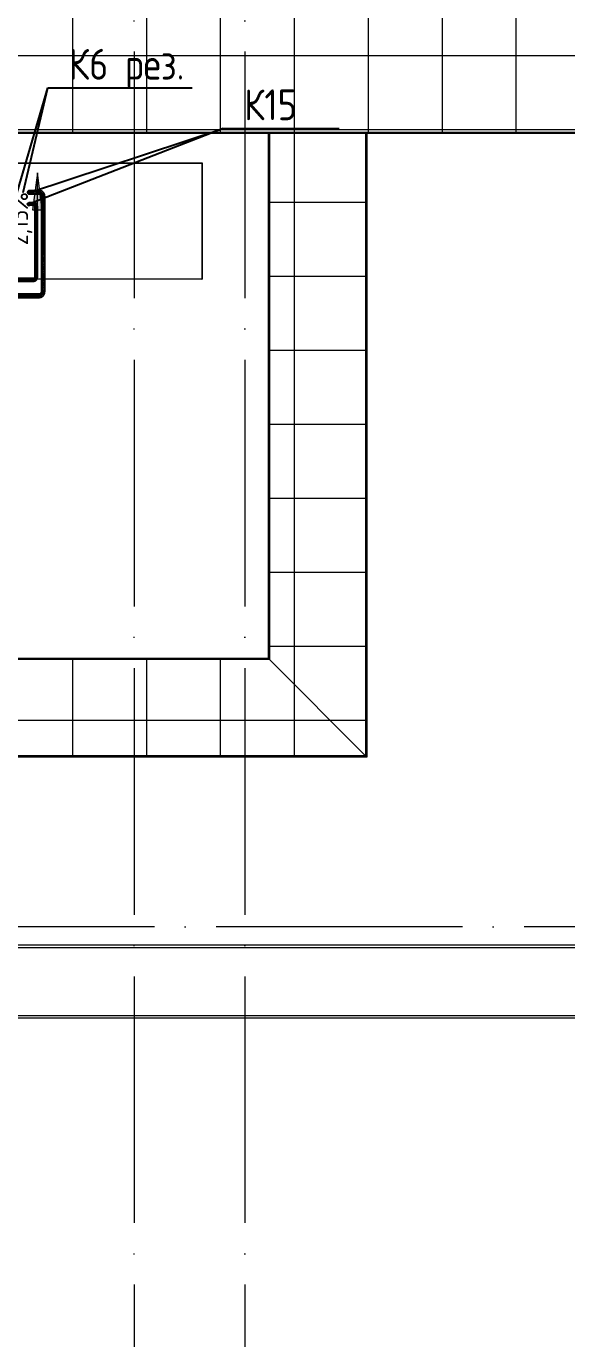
# Model space of a CAD drawing. Header units: millimetres. Extents: x -88595 to 880822, y -1054509 to -148035.
# Drawn here: x 551989 to 556376, y -286192 to -275547 of the extents above; entities that cross this region are included whole.
import ezdxf

# ---------------------------------------------------------------- set-up
doc = ezdxf.new("R2010")
doc.units = ezdxf.units.MM
for name, pattern in [('$0$ADSK_Осевая', [14, 10, -2, 0, -2]), ('$0$ADSK_Скрыто', [6, 3, -3]), ('$1$ADSK_Скрыто', [6, 3, -3]), ('$10$ADSK_Осевая', [14, 10, -2, 0, -2]), ('$11$ADSK_Осевая', [14, 10, -2, 0, -2]), ('$4$ADSK_Скрыто', [6, 3, -3]), ('ADSK_Линия сетки', [25, 20, -2.5, 0, -2.5])]:
    doc.linetypes.add(name, pattern=pattern)
for name, color, linetype, lineweight in [('Изоляция', 7, 'Continuous', 18), ('Крыша', 7, 'Continuous', 9), ('Линии', 7, 'Continuous', 9), ('Марки', 7, 'Continuous', 20), ('Оборудование', 7, 'Continuous', 18), ('Ограждение', 7, 'Continuous', 9), ('Оси', 7, 'Continuous', 9), ('Размеры', 7, 'Continuous', 9), ('Стены внутренние', 7, 'Continuous', 18), ('Трубопровод', 7, 'Continuous', 18), ('Трубопроводы', 7, 'Continuous', 18)]:
    doc.layers.add(name, color=color, linetype=linetype, lineweight=lineweight)
doc.layers.add('П4', color=1, linetype='Continuous')
doc.styles.add('$5$GOST Common', font='GOST_Common.ttf', dxfattribs={"width": 0.9, "height": 250})
doc.styles.add('GOST Common_5', font='GOST_Common.ttf', dxfattribs={"width": 0.9, "height": 5})
pattern_1 = [(0, (548766.5, 663825.2), (0, 600), []), (90, (548766.5, 663825.2), (-600, 4e-14), [])]

# ---------------------------------------------------------------- blocks, each defined once
blk = doc.blocks.new('$0$ADSK_МедьПайка_Отвод-гнутая труба - Отвод _гнутая труба_-V77-В_Координация_кровля ОВ3')
at = {"layer": 'Линии', "color": 190, "linetype": '$0$ADSK_Скрыто', "true_color": 0x8000ff}
for p, q in [((-3, 16), (-3, 16)), ((-3, 16), (-3, 16)), ((3, 16), (3, 16)), ((3, 16), (3, 16))]:
    blk.add_line(p, q, dxfattribs=at)
at = {"layer": 'Трубопроводы', "color": 190, "true_color": 0x8000ff, "flags": 128}
for points in [[(-16, -3), (-15, -3), (-14, -3), (-14, -3), (-13, -3), (-12, -3), (-11, -3), (-11, -2), (-10, -2), (-9, -2), (-8, -2), (-8, -1), (-7, -1), (-6, -1), (-6, 0), (-5, 0), (-4, 1), (-4, 1), (-3, 2), (-3, 2), (-2, 3), (-2, 3), (-1, 4), (-1, 4), (0, 5), (0, 6), (1, 6), (1, 7), (1, 8), (2, 8), (2, 9), (2, 10), (2, 10), (3, 11), (3, 12), (3, 13), (3, 13), (3, 14), (3, 15), (3, 16), (3, 16)], [(-3, 16), (-3, 15), (-3, 15), (-3, 14), (-3, 14), (-3, 13), (-4, 13), (-4, 12), (-4, 12), (-4, 11), (-4, 11), (-4, 10), (-5, 10), (-5, 10), (-5, 9), (-5, 9), (-6, 8), (-6, 8), (-6, 8), (-7, 7), (-7, 7), (-7, 6), (-8, 6), (-8, 6), (-9, 5), (-9, 5), (-9, 5), (-10, 5), (-10, 4), (-11, 4), (-11, 4), (-12, 4), (-12, 4), (-13, 4), (-13, 3), (-14, 3), (-14, 3), (-15, 3), (-15, 3), (-16, 3), (-16, 3)]]:
    blk.add_lwpolyline(points, dxfattribs=at)
blk = doc.blocks.new('$0$ADSK_МедьПайка_Отвод-гнутая труба - Отвод _гнутая труба_-V76-В_Координация_кровля ОВ3')
at = {"layer": 'Линии', "color": 134, "linetype": '$0$ADSK_Скрыто', "true_color": 0x00a6a6}
for p, q in [((-3, 32), (-4, 32)), ((-3, 32), (-4, 32)), ((4, 32), (3, 32)), ((4, 32), (3, 32))]:
    blk.add_line(p, q, dxfattribs=at)
at = {"layer": 'Линии', "color": 134, "linetype": '$0$ADSK_Скрыто', "true_color": 0x00a6a6, "flags": 128}
for points in [[(-10, 0), (-9, 1), (-8, 2), (-7, 3), (-6, 4), (-4, 5), (-3, 6), (-2, 7), (-1, 9), (-1, 10), (0, 11), (1, 12), (2, 14), (3, 15), (3, 17), (4, 18), (4, 19), (5, 21), (5, 22), (6, 24), (6, 25), (6, 27), (6, 28), (6, 30), (6, 31), (6, 32)], [(-6, 32), (-6, 31), (-6, 30), (-7, 29), (-7, 28), (-7, 27), (-7, 26), (-7, 25), (-8, 24), (-8, 23), (-8, 22), (-9, 21), (-9, 20), (-10, 19), (-10, 18)]]:
    blk.add_lwpolyline(points, dxfattribs=at)
at = {"layer": 'Трубопроводы', "color": 134, "true_color": 0x00a6a6, "flags": 128}
for points in [[(-10, 18), (-11, 17), (-11, 17), (-12, 16), (-13, 15), (-13, 14), (-14, 14), (-15, 13), (-16, 12), (-16, 12), (-17, 11), (-18, 10), (-19, 10), (-20, 9), (-21, 9), (-22, 8), (-23, 8), (-24, 8), (-24, 7), (-25, 7), (-26, 7), (-27, 7), (-28, 7), (-29, 6), (-30, 6), (-31, 6), (-32, 6)], [(-32, -6), (-30, -6), (-29, -6), (-27, -6), (-26, -6), (-24, -6), (-23, -5), (-21, -5), (-20, -4), (-18, -4), (-17, -3), (-16, -3), (-14, -2), (-13, -1), (-12, -1), (-10, 0)]]:
    blk.add_lwpolyline(points, dxfattribs=at)
blk = doc.blocks.new('Кровля')
at = {"layer": 'Ограждение'}
h = blk.add_hatch(dxfattribs=at)
h.set_pattern_fill('FP_68', color=256, style=0, pattern_type=2)
h.set_pattern_definition([(0, (548766.5, 663815.2), (0, 600), []), (90, (548766.5, 663815.2), (-600, 4e-14), [])])
h.paths.add_polyline_path([(573130, 650032), (582882, 650032), (582882, 651212), (564082, 651212), (564082, 650032), (572758, 650032)])
h = blk.add_hatch(dxfattribs=at)
h.set_pattern_fill('FP_69', color=256, style=0, pattern_type=2)
h.set_pattern_definition([(0, (548766.5, 658566.84), (0, 424.264), []), (90, (548766.5, 658566.84), (-600, 4e-14), [])])
h.paths.add_polyline_path([(572758, 650022), (582882, 650022), (582882, 650032), (564082, 650032), (564092, 650022), (572572, 650022)])
h = blk.add_hatch(dxfattribs=at)
h.set_pattern_fill('FP_99', color=256, style=0, pattern_type=2)
h.set_pattern_definition([(0, (557136.5, 663825.2), (0, 600), []), (90, (557136.5, 663825.2), (-424.264, 3e-14), [])])
h.paths.add_polyline_path([(566231, 645753), (566231, 650022), (566221, 650022), (566221, 645763)])
h = blk.add_hatch(dxfattribs=at)
h.set_pattern_fill('FP_18', color=256, style=0, pattern_type=2)
h.set_pattern_definition(pattern_1)
h.paths.add_polyline_path([(567011, 644973), (567011, 650022), (566231, 650022), (566231, 645753), (566804, 645180)])
h = blk.add_hatch(dxfattribs=at)
h.set_pattern_fill('FP_98', color=256, style=0, pattern_type=2)
h.set_pattern_definition([(0, (558250.5, 663825.2), (0, 600), []), (90, (558250.5, 663825.2), (-424.264, 3e-14), [])])
h.paths.add_polyline_path([(567021, 644963), (567021, 650022), (567011, 650022), (567011, 644973)])
h = blk.add_hatch(dxfattribs=at)
h.set_pattern_fill('FP_18', color=256, style=0, pattern_type=2)
h.set_pattern_definition(pattern_1)
h.paths.add_polyline_path([(567011, 644973), (566231, 645753), (562826, 645753), (562046, 644973), (566804, 644973)])
h = blk.add_hatch(dxfattribs=at)
h.set_pattern_fill('FP_97', color=256, style=0, pattern_type=2)
h.set_pattern_definition([(0, (548766.5, 655151.07), (0, 424.264), []), (90, (548766.5, 655151.1), (-600, 4e-14), [])])
h.paths.add_polyline_path([(566221, 645753), (566231, 645753), (566221, 645763), (562836, 645763), (562826, 645753), (566060, 645753)])
h = blk.add_hatch(dxfattribs=at)
h.set_pattern_fill('FP_96', color=256, style=0, pattern_type=2)
h.set_pattern_definition([(0, (548766.5, 654037.07), (0, 424.264), []), (90, (548766.5, 654037.1), (-600, 4e-14), [])])
h.paths.add_polyline_path([(567011, 644963), (567021, 644963), (567011, 644973), (562046, 644973), (562036, 644963), (566804, 644963)])
at = {"layer": 'Размеры'}
blk.add_hatch(color=256, dxfattribs=at).paths.add_polyline_path([(564347, 649702), (564308, 649402), (564387, 649402)])
at = {"layer": 'Крыша'}
for p, q in [((563993, 649780), (565681, 649780)), ((565681, 649780), (565681, 648840)), ((565681, 648840), (563993, 648840))]:
    blk.add_line(p, q, dxfattribs=at)
at = {"layer": 'Ограждение'}
for p, q in [((564082, 650032), (582882, 650032)), ((564082, 650022), (566221, 650022)), ((566221, 650022), (566231, 650022)), ((566221, 650022), (566221, 645763)), ((566231, 650022), (567011, 650022)), ((566231, 650022), (566231, 645753)), ((567011, 650022), (567021, 650022)), ((567011, 650022), (567011, 644973)), ((567021, 650022), (582882, 650022)), ((567021, 650022), (567021, 644963)), ((566231, 645753), (562826, 645753)), ((566221, 645763), (562836, 645763)), ((566231, 645753), (566221, 645763)), ((567011, 644973), (566231, 645753)), ((567021, 644963), (562036, 644963)), ((567011, 644973), (562046, 644973)), ((567021, 644963), (567011, 644973)), ((516105, 643440), (583176, 643440)), ((516105, 643418), (583198, 643418)), ((514714, 642868), (583748, 642868)), ((514692, 642847), (583769, 642847))]:
    blk.add_line(p, q, dxfattribs=at)
at = {"layer": 'Оси', "linetype": 'ADSK_Линия сетки', "ltscale": 100}
for p, q in [((565131, 660685), (565131, 629959)), ((566031, 660685), (566031, 631229)), ((585298, 643585), (508358, 643585))]:
    blk.add_line(p, q, dxfattribs=at)
at = {"layer": 'Размеры'}
for p, q in [((564347, 649702), (564308, 649402)), ((564387, 649402), (564347, 649702)), ((564308, 649402), (564387, 649402))]:
    blk.add_line(p, q, dxfattribs=at)
at = {"layer": 'Размеры', "lineweight": 20}
blk.add_line((564347, 649002), (564347, 649702), dxfattribs=at)
at = {"layer": 'Стены внутренние'}
for p, q in [((563991, 649782), (565683, 649782)), ((565683, 649780), (565681, 649780)), ((565683, 649782), (565683, 648838)), ((565683, 648838), (563991, 648838)), ((565681, 648840), (565683, 648840))]:
    blk.add_line(p, q, dxfattribs=at)
at = {"layer": 'Размеры', "style": 'GOST Common_5', "width": 0.9}
blk.add_text('2,13%%%', height=150, rotation=90, dxfattribs=at).set_placement((564271, 649114))

msp = doc.modelspace()

# ---------------------------------------------------------------- linework, layer by layer
at = {"layer": 'Изоляция', "color": 190, "true_color": 0x8000ff}
for p, q in [((552052, -276977), (552011, -276977)), ((552052, -276977), (552052, -276979)), ((552052, -276983), (552052, -276982)), ((552052, -277002), (552011, -277002)), ((552052, -276986), (552022, -276986)), ((552052, -276993), (552022, -276993)), ((552052, -276984), (552052, -276986)), ((552052, -276987), (552052, -276992)), ((552052, -276993), (552052, -276995)), ((552052, -276996), (552052, -276997)), ((552052, -277000), (552052, -277002)), ((552080, -277005), (552056, -277005)), ((552056, -277005), (552056, -277588)), ((552065, -277005), (552065, -277588)), ((552071, -277005), (552071, -277588)), ((552080, -277005), (552080, -277588)), ((552052, -277591), (549575, -277591)), ((549575, -277616), (552052, -277616)), ((552052, -277616), (552052, -277591)), ((552057, -277588), (552056, -277588)), ((552062, -277588), (552060, -277588)), ((552065, -277588), (552063, -277588)), ((552071, -277588), (552065, -277588)), ((552073, -277588), (552071, -277588)), ((552074, -277588), (552076, -277588)), ((552080, -277588), (552079, -277588))]:
    msp.add_line(p, q, dxfattribs=at)
at = {"layer": 'Изоляция', "color": 134, "true_color": 0x00a6a6}
for p, q in [((552094, -276879), (552015, -276879)), ((552015, -276909), (552094, -276909)), ((552094, -276888), (552029, -276888)), ((552094, -276900), (552029, -276900)), ((552094, -276879), (552094, -276880)), ((552094, -276881), (552094, -276882)), ((552094, -276884), (552094, -276886)), ((552094, -276887), (552094, -276890)), ((552094, -276891), (552094, -276897)), ((552094, -276898), (552094, -276901)), ((552094, -276902), (552094, -276904)), ((552094, -276905), (552094, -276904)), ((552094, -276907), (552094, -276906)), ((552094, -276908), (552094, -276909)), ((552110, -276926), (552110, -277702)), ((552141, -276926), (552111, -276926)), ((552119, -276926), (552119, -277702)), ((552132, -276926), (552132, -277702)), ((552141, -276926), (552141, -277702)), ((552094, -277718), (549590, -277718)), ((552094, -277749), (552094, -277719)), ((552112, -277702), (552110, -277702)), ((552112, -277702), (552113, -277702)), ((552114, -277702), (552116, -277702)), ((552118, -277702), (552116, -277702)), ((552121, -277702), (552119, -277702)), ((552129, -277702), (552122, -277702)), ((552132, -277702), (552129, -277702)), ((552135, -277702), (552133, -277702)), ((552139, -277702), (552137, -277702)), ((552141, -277702), (552139, -277702)), ((549590, -277749), (552094, -277749))]:
    msp.add_line(p, q, dxfattribs=at)
at = {"layer": 'Изоляция', "color": 190, "true_color": 0x8000ff, "flags": 128}
for points in [[(552002, -276998), (552002, -276998), (552001, -276997), (552001, -276997), (552001, -276997), (552000, -276996), (552000, -276996), (552000, -276995), (552000, -276995), (551999, -276995), (551999, -276994), (551999, -276994), (551999, -276993), (551999, -276993), (551999, -276992), (551999, -276992), (551998, -276991), (551998, -276991), (551998, -276990), (551998, -276990), (551998, -276989), (551998, -276989), (551998, -276988), (551998, -276988), (551999, -276987), (551999, -276987), (551999, -276986), (551999, -276986), (551999, -276986), (551999, -276985), (551999, -276985), (552000, -276984), (552000, -276984), (552000, -276983), (552000, -276983), (552001, -276982), (552001, -276982), (552001, -276982), (552001, -276981), (552002, -276981), (552002, -276981)], [(552002, -276981), (552002, -276981), (552003, -276980), (552003, -276980), (552003, -276980), (552004, -276979), (552004, -276979), (552005, -276979), (552005, -276979), (552005, -276978), (552006, -276978), (552006, -276978), (552007, -276978), (552007, -276978), (552008, -276978), (552008, -276978), (552009, -276977), (552009, -276977), (552010, -276977), (552010, -276977), (552011, -276977), (552011, -276977), (552012, -276977), (552012, -276977), (552013, -276978), (552013, -276978), (552014, -276978), (552014, -276978), (552015, -276978), (552015, -276978), (552015, -276978), (552016, -276979), (552016, -276979), (552017, -276979), (552017, -276979), (552018, -276980), (552018, -276980), (552018, -276980), (552019, -276980), (552019, -276981), (552019, -276981)], [(552019, -276981), (552019, -276981), (552020, -276982), (552020, -276982), (552020, -276982), (552021, -276983), (552021, -276983), (552021, -276984), (552021, -276984), (552022, -276984), (552022, -276985), (552022, -276985), (552022, -276986), (552022, -276986), (552022, -276987), (552022, -276987), (552023, -276988), (552023, -276988), (552023, -276989), (552023, -276989), (552023, -276990), (552023, -276990), (552023, -276991), (552023, -276991), (552022, -276992), (552022, -276992), (552022, -276993), (552022, -276993), (552022, -276994), (552022, -276994), (552022, -276994), (552021, -276995), (552021, -276995), (552021, -276996), (552021, -276996), (552020, -276997), (552020, -276997), (552020, -276997), (552020, -276998), (552019, -276998), (552019, -276998)], [(552080, -277005), (552080, -277004), (552080, -277003), (552080, -277002), (552080, -277001), (552080, -277000), (552079, -276999), (552079, -276998), (552079, -276997), (552078, -276996), (552078, -276994), (552077, -276993), (552077, -276992), (552076, -276991), (552076, -276990), (552075, -276990), (552075, -276989), (552074, -276988), (552073, -276987), (552072, -276986), (552072, -276985), (552071, -276985), (552070, -276984), (552069, -276983), (552068, -276982), (552067, -276982), (552066, -276981), (552065, -276981), (552064, -276980), (552063, -276980), (552062, -276979), (552061, -276979), (552060, -276979), (552059, -276978), (552058, -276978), (552057, -276978), (552056, -276978), (552055, -276977), (552054, -276977), (552052, -276977), (552052, -276977)], [(552019, -276998), (552019, -276998), (552018, -276999), (552018, -276999), (552018, -276999), (552017, -277000), (552017, -277000), (552016, -277000), (552016, -277000), (552016, -277001), (552015, -277001), (552015, -277001), (552014, -277001), (552014, -277001), (552013, -277001), (552013, -277001), (552012, -277002), (552012, -277002), (552011, -277002), (552011, -277002), (552010, -277002), (552010, -277002), (552009, -277002), (552009, -277002), (552008, -277002), (552008, -277001), (552007, -277001), (552007, -277001), (552007, -277001), (552006, -277001), (552006, -277001), (552005, -277000), (552005, -277000), (552004, -277000), (552004, -277000), (552003, -276999), (552003, -276999), (552003, -276999), (552002, -276999), (552002, -276998), (552002, -276998)], [(552052, -277002), (552052, -277002), (552052, -277002), (552053, -277002), (552053, -277002), (552053, -277002), (552053, -277002), (552053, -277002), (552053, -277002), (552053, -277002), (552054, -277002), (552054, -277002), (552054, -277002), (552054, -277002), (552054, -277002), (552054, -277002), (552054, -277002), (552054, -277003), (552055, -277003), (552055, -277003), (552055, -277003), (552055, -277003), (552055, -277003), (552055, -277003), (552055, -277003), (552055, -277003), (552055, -277004), (552055, -277004), (552055, -277004), (552055, -277004), (552056, -277004), (552056, -277004), (552056, -277004), (552056, -277004), (552056, -277005), (552056, -277005), (552056, -277005), (552056, -277005), (552056, -277005), (552056, -277005), (552056, -277005)], [(552052, -277616), (552053, -277616), (552054, -277615), (552055, -277615), (552057, -277615), (552058, -277615), (552059, -277615), (552060, -277614), (552061, -277614), (552062, -277614), (552063, -277613), (552064, -277613), (552065, -277612), (552066, -277612), (552067, -277611), (552068, -277611), (552069, -277610), (552070, -277609), (552071, -277609), (552071, -277608), (552072, -277607), (552073, -277606), (552074, -277605), (552074, -277605), (552075, -277604), (552076, -277603), (552076, -277602), (552077, -277601), (552077, -277600), (552078, -277599), (552078, -277598), (552079, -277597), (552079, -277596), (552079, -277594), (552080, -277593), (552080, -277592), (552080, -277591), (552080, -277590), (552080, -277589), (552080, -277588), (552080, -277588)], [(552056, -277588), (552056, -277588), (552056, -277588), (552056, -277588), (552056, -277588), (552056, -277588), (552056, -277588), (552056, -277589), (552056, -277589), (552056, -277589), (552055, -277589), (552055, -277589), (552055, -277589), (552055, -277589), (552055, -277589), (552055, -277590), (552055, -277590), (552055, -277590), (552055, -277590), (552055, -277590), (552055, -277590), (552055, -277590), (552054, -277590), (552054, -277590), (552054, -277591), (552054, -277591), (552054, -277591), (552054, -277591), (552054, -277591), (552054, -277591), (552053, -277591), (552053, -277591), (552053, -277591), (552053, -277591), (552053, -277591), (552053, -277591), (552053, -277591), (552052, -277591), (552052, -277591), (552052, -277591), (552052, -277591)]]:
    msp.add_lwpolyline(points, dxfattribs=at)
at = {"layer": 'Изоляция', "color": 134, "true_color": 0x00a6a6, "flags": 128}
for points in [[(552000, -276894), (552000, -276893), (552000, -276893), (552000, -276892), (552000, -276892), (552000, -276891), (552000, -276890), (552000, -276890), (552000, -276889), (552001, -276889), (552001, -276888), (552001, -276887), (552001, -276887), (552002, -276886), (552002, -276886), (552002, -276885), (552003, -276885), (552003, -276884), (552003, -276884), (552004, -276883), (552004, -276883), (552005, -276883), (552005, -276882), (552006, -276882), (552006, -276881), (552007, -276881), (552007, -276881), (552008, -276880), (552008, -276880), (552009, -276880), (552009, -276880), (552010, -276879), (552011, -276879), (552011, -276879), (552012, -276879), (552012, -276879), (552013, -276879), (552014, -276879), (552014, -276879), (552015, -276879), (552015, -276879)], [(552015, -276909), (552014, -276909), (552014, -276909), (552013, -276909), (552012, -276909), (552012, -276909), (552011, -276909), (552011, -276909), (552010, -276909), (552010, -276908), (552009, -276908), (552008, -276908), (552008, -276908), (552007, -276907), (552007, -276907), (552006, -276907), (552006, -276906), (552005, -276906), (552005, -276905), (552004, -276905), (552004, -276905), (552004, -276904), (552003, -276904), (552003, -276903), (552002, -276903), (552002, -276902), (552002, -276902), (552001, -276901), (552001, -276901), (552001, -276900), (552001, -276900), (552000, -276899), (552000, -276898), (552000, -276898), (552000, -276897), (552000, -276897), (552000, -276896), (552000, -276895), (552000, -276895), (552000, -276894), (552000, -276894)], [(552015, -276879), (552016, -276879), (552016, -276879), (552017, -276879), (552017, -276879), (552018, -276879), (552019, -276879), (552019, -276879), (552020, -276879), (552020, -276880), (552021, -276880), (552021, -276880), (552022, -276880), (552023, -276881), (552023, -276881), (552024, -276881), (552024, -276882), (552025, -276882), (552025, -276882), (552026, -276883), (552026, -276883), (552026, -276884), (552027, -276884), (552027, -276885), (552028, -276885), (552028, -276886), (552028, -276886), (552028, -276887), (552029, -276887), (552029, -276888), (552029, -276888), (552029, -276889), (552030, -276890), (552030, -276890), (552030, -276891), (552030, -276891), (552030, -276892), (552030, -276893), (552030, -276893), (552030, -276894), (552030, -276894)], [(552030, -276894), (552030, -276895), (552030, -276895), (552030, -276896), (552030, -276896), (552030, -276897), (552030, -276898), (552030, -276898), (552030, -276899), (552029, -276899), (552029, -276900), (552029, -276900), (552029, -276901), (552028, -276902), (552028, -276902), (552028, -276903), (552027, -276903), (552027, -276904), (552026, -276904), (552026, -276905), (552026, -276905), (552025, -276905), (552025, -276906), (552024, -276906), (552024, -276907), (552023, -276907), (552023, -276907), (552022, -276907), (552022, -276908), (552021, -276908), (552021, -276908), (552020, -276908), (552019, -276909), (552019, -276909), (552018, -276909), (552018, -276909), (552017, -276909), (552016, -276909), (552016, -276909), (552015, -276909), (552015, -276909)], [(552141, -276926), (552141, -276924), (552141, -276922), (552141, -276920), (552141, -276918), (552140, -276916), (552140, -276915), (552139, -276913), (552139, -276911), (552138, -276909), (552137, -276907), (552137, -276906), (552136, -276904), (552135, -276902), (552134, -276901), (552133, -276899), (552132, -276898), (552131, -276896), (552129, -276895), (552128, -276893), (552127, -276892), (552125, -276891), (552124, -276889), (552123, -276888), (552121, -276887), (552119, -276886), (552118, -276885), (552116, -276884), (552115, -276883), (552113, -276883), (552111, -276882), (552109, -276881), (552108, -276881), (552106, -276880), (552104, -276880), (552102, -276879), (552100, -276879), (552098, -276879), (552096, -276879), (552095, -276879), (552094, -276879)], [(552094, -276909), (552095, -276909), (552095, -276909), (552096, -276909), (552097, -276910), (552097, -276910), (552098, -276910), (552099, -276910), (552099, -276910), (552100, -276910), (552100, -276911), (552101, -276911), (552102, -276911), (552102, -276911), (552103, -276912), (552103, -276912), (552104, -276913), (552104, -276913), (552105, -276913), (552105, -276914), (552106, -276914), (552106, -276915), (552107, -276915), (552107, -276916), (552107, -276916), (552108, -276917), (552108, -276917), (552108, -276918), (552109, -276919), (552109, -276919), (552109, -276920), (552110, -276920), (552110, -276921), (552110, -276922), (552110, -276922), (552110, -276923), (552110, -276924), (552110, -276924), (552110, -276925), (552110, -276926), (552110, -276926)], [(552094, -277749), (552095, -277749), (552097, -277749), (552099, -277748), (552101, -277748), (552103, -277748), (552105, -277747), (552107, -277747), (552108, -277746), (552110, -277746), (552112, -277745), (552114, -277744), (552115, -277743), (552117, -277742), (552119, -277742), (552120, -277740), (552122, -277739), (552123, -277738), (552125, -277737), (552126, -277736), (552127, -277734), (552129, -277733), (552130, -277732), (552131, -277730), (552132, -277729), (552133, -277727), (552134, -277725), (552135, -277724), (552136, -277722), (552137, -277720), (552137, -277719), (552138, -277717), (552139, -277715), (552139, -277713), (552140, -277711), (552140, -277710), (552140, -277708), (552141, -277706), (552141, -277704), (552141, -277702), (552141, -277702)], [(552110, -277702), (552110, -277702), (552110, -277703), (552110, -277704), (552110, -277704), (552110, -277705), (552110, -277705), (552109, -277706), (552109, -277707), (552109, -277707), (552109, -277708), (552108, -277709), (552108, -277709), (552108, -277710), (552107, -277710), (552107, -277711), (552107, -277711), (552106, -277712), (552106, -277712), (552105, -277713), (552105, -277713), (552105, -277714), (552104, -277714), (552104, -277715), (552103, -277715), (552102, -277715), (552102, -277716), (552101, -277716), (552101, -277716), (552100, -277717), (552100, -277717), (552099, -277717), (552098, -277717), (552098, -277717), (552097, -277718), (552096, -277718), (552096, -277718), (552095, -277718), (552094, -277718), (552094, -277718), (552094, -277718)]]:
    msp.add_lwpolyline(points, dxfattribs=at)
at = {"layer": 'Изоляция', "color": 190, "true_color": 0x8000ff}
for start, end in [(135, 225), (135, 225), (135, 225), (45, 135), (45, 135), (45, 135), (315, 45), (315, 45), (315, 45), (225, 315), (225, 315), (225, 315)]:
    msp.add_arc((552011, -276990), 12.2, start, end, dxfattribs=at)
at = {"layer": 'Изоляция', "color": 134, "true_color": 0x00a6a6}
for radius, start, end in [(15.4, 90, 180), (15.4, 135, 225), (15.4, 135, 225), (15.4, 180, 270), (15.3, 45, 135), (15.4, 45, 135), (15.3, 225, 315), (15.4, 225, 315), (15.3, 0, 90), (15.3, 270, 0), (15.3, 315, 45), (15.3, 315, 45)]:
    msp.add_arc((552015, -276894), radius, start, end, dxfattribs=at)
at = {"layer": 'Линии', "color": 190, "linetype": '$1$ADSK_Скрыто', "true_color": 0x8000ff}
for p, q in [((552052, -276982), (552052, -276979)), ((552052, -276979), (552052, -276982)), ((552052, -276984), (552052, -276983)), ((552052, -276983), (552052, -276984)), ((552052, -276987), (552052, -276986)), ((552052, -276987), (552052, -276986)), ((552052, -276986), (552052, -276987)), ((552052, -276993), (552052, -276992)), ((552052, -276993), (552052, -276992)), ((552052, -276992), (552052, -276993)), ((552052, -276996), (552052, -276995)), ((552052, -276995), (552052, -276996)), ((552052, -277000), (552052, -276997)), ((552052, -276997), (552052, -277000)), ((552052, -276999), (552052, -277000)), ((552057, -277588), (552060, -277588)), ((552058, -277588), (552057, -277588)), ((552060, -277588), (552057, -277588)), ((552062, -277588), (552063, -277588)), ((552063, -277588), (552062, -277588)), ((552065, -277588), (552065, -277588)), ((552065, -277588), (552065, -277588)), ((552065, -277588), (552065, -277588)), ((552071, -277588), (552071, -277588)), ((552071, -277588), (552071, -277588)), ((552071, -277588), (552071, -277588)), ((552073, -277588), (552074, -277588)), ((552074, -277588), (552073, -277588)), ((552076, -277588), (552079, -277588)), ((552079, -277588), (552076, -277588))]:
    msp.add_line(p, q, dxfattribs=at)
at = {"layer": 'Линии', "color": 134, "linetype": '$1$ADSK_Скрыто', "true_color": 0x00a6a6}
for p, q in [((552094, -276881), (552094, -276880)), ((552094, -276880), (552094, -276881)), ((552094, -276884), (552094, -276882)), ((552094, -276882), (552094, -276884)), ((552094, -276887), (552094, -276886)), ((552094, -276886), (552094, -276887)), ((552094, -276890), (552094, -276890)), ((552094, -276890), (552094, -276890)), ((552094, -276890), (552094, -276891)), ((552094, -276898), (552094, -276897)), ((552094, -276898), (552094, -276897)), ((552094, -276897), (552094, -276898)), ((552094, -276902), (552094, -276901)), ((552094, -276901), (552094, -276902)), ((552094, -276906), (552094, -276905)), ((552094, -276905), (552094, -276906)), ((552094, -276908), (552094, -276907)), ((552094, -276907), (552094, -276908)), ((552094, -276909), (552094, -276909)), ((552111, -276926), (552110, -276926)), ((552094, -277719), (552094, -277718)), ((552110, -277702), (552110, -277702)), ((552111, -277702), (552112, -277702)), ((552112, -277702), (552112, -277702)), ((552113, -277702), (552114, -277702)), ((552114, -277702), (552113, -277702)), ((552118, -277702), (552119, -277702)), ((552119, -277702), (552118, -277702)), ((552121, -277702), (552122, -277702)), ((552121, -277702), (552122, -277702)), ((552122, -277702), (552121, -277702)), ((552129, -277702), (552129, -277702)), ((552129, -277702), (552129, -277702)), ((552129, -277702), (552129, -277702)), ((552132, -277702), (552133, -277702)), ((552133, -277702), (552132, -277702)), ((552135, -277702), (552137, -277702)), ((552137, -277702), (552135, -277702)), ((552139, -277702), (552139, -277702)), ((552139, -277702), (552139, -277702))]:
    msp.add_line(p, q, dxfattribs=at)
at = {"layer": 'Линии', "color": 190, "linetype": '$4$ADSK_Скрыто', "true_color": 0x8000ff, "flags": 128}
for points in [[(552053, -277002), (552054, -277002), (552054, -277002), (552054, -277002), (552054, -277002), (552054, -277002), (552054, -277002), (552054, -277002), (552054, -277003), (552055, -277003), (552055, -277003), (552055, -277003), (552055, -277003), (552055, -277003), (552055, -277003), (552055, -277003), (552055, -277003), (552055, -277004), (552055, -277004), (552055, -277004), (552055, -277004), (552056, -277004), (552056, -277004)], [(552056, -277589), (552055, -277589), (552055, -277589), (552055, -277589), (552055, -277589), (552055, -277589), (552055, -277590), (552055, -277590), (552055, -277590), (552055, -277590), (552055, -277590), (552055, -277590), (552055, -277590), (552054, -277590), (552054, -277590), (552054, -277591), (552054, -277591), (552054, -277591), (552054, -277591), (552054, -277591), (552054, -277591), (552053, -277591), (552053, -277591)]]:
    msp.add_lwpolyline(points, dxfattribs=at)
at = {"layer": 'П4', "color": 7, "ltscale": 100}
for p, q in [((551915, -276894), (552165, -276047)), ((551965, -276894), (552165, -276047)), ((552165, -276047), (553336, -276047)), ((553588, -276376), (552011, -276990)), ((552015, -276894), (553588, -276376)), ((553588, -276376), (554529, -276376))]:
    msp.add_line(p, q, dxfattribs=at)
at = {"layer": 'Трубопровод', "color": 134, "linetype": '$0$ADSK_Осевая', "true_color": 0x00a6a6}
for p, q in [((552002, -276894), (552028, -276894)), ((552015, -276907), (552015, -276881))]:
    msp.add_line(p, q, dxfattribs=at)
at = {"layer": 'Трубопровод', "color": 190, "linetype": '$0$ADSK_Осевая', "true_color": 0x8000ff}
for p, q in [((552011, -276996), (552011, -276983)), ((552004, -276990), (552017, -276990))]:
    msp.add_line(p, q, dxfattribs=at)
at = {"layer": 'Трубопровод', "color": 190, "true_color": 0x8000ff}
for p, q in [((552052, -277600), (549575, -277600)), ((549575, -277607), (552052, -277607))]:
    msp.add_line(p, q, dxfattribs=at)
at = {"layer": 'Трубопровод', "color": 190, "linetype": '$10$ADSK_Осевая', "true_color": 0x8000ff}
msp.add_line((552052, -277603), (549575, -277603), dxfattribs=at)
at = {"layer": 'Трубопровод', "color": 134, "true_color": 0x00a6a6}
for p, q in [((552094, -277727), (549590, -277727)), ((549590, -277740), (552094, -277740))]:
    msp.add_line(p, q, dxfattribs=at)
at = {"layer": 'Трубопровод', "color": 134, "linetype": '$10$ADSK_Осевая', "true_color": 0x00a6a6}
msp.add_line((549590, -277733), (552094, -277733), dxfattribs=at)
at = {"layer": 'Трубопровод', "color": 134, "true_color": 0x00a6a6}
for centre, radius, start, end in [((552015, -276894), 6.35, 0, 180), ((552015, -276894), 6.35, 180, 0), ((552015, -276897), 3.17, 90, 270), ((552015, -276891), 3.17, 270, 90)]:
    msp.add_arc(centre, radius, start, end, dxfattribs=at)
at = {"layer": 'Трубопровод', "color": 190, "true_color": 0x8000ff}
for centre, radius, start, end in [((552011, -276990), 3.17, 0, 180), ((552011, -276990), 3.17, 180, 0), ((552011, -276991), 1.59, 90, 270), ((552011, -276988), 1.59, 270, 90)]:
    msp.add_arc(centre, radius, start, end, dxfattribs=at)
at = {"layer": 'Трубопроводы', "color": 134, "linetype": '$11$ADSK_Осевая', "true_color": 0x00a6a6}
for p, q in [((552094, -276894), (552030, -276894)), ((552126, -276926), (552125, -277702))]:
    msp.add_line(p, q, dxfattribs=at)
at = {"layer": 'Трубопроводы', "color": 190, "linetype": '$11$ADSK_Осевая', "true_color": 0x8000ff}
for p, q in [((552052, -276990), (552023, -276990)), ((552068, -277005), (552068, -277588))]:
    msp.add_line(p, q, dxfattribs=at)
at = {"layer": 'Трубопроводы', "color": 134, "linetype": '$11$ADSK_Осевая', "true_color": 0x00a6a6}
for centre, start, end in [((552094, -276926), 0, 90), ((552094, -277702), 270, 0)]:
    msp.add_arc(centre, 31.8, start, end, dxfattribs=at)
at = {"layer": 'Трубопроводы', "color": 190, "linetype": '$11$ADSK_Осевая', "true_color": 0x8000ff}
for centre, start, end in [((552052, -277005), 0, 90), ((552052, -277588), 270, 0)]:
    msp.add_arc(centre, 15.9, start, end, dxfattribs=at)

# ---------------------------------------------------------------- block references
at = {"layer": 'Линии', "color": 134, "linetype": '$0$ADSK_Скрыто', "true_color": 0x00a6a6, "rotation": 90}
msp.add_blockref('$0$ADSK_МедьПайка_Отвод-гнутая труба - Отвод _гнутая труба_-V76-В_Координация_кровля ОВ3', (552126, -276894), dxfattribs=at)
at = {"layer": 'Линии', "color": 190, "linetype": '$0$ADSK_Скрыто', "true_color": 0x8000ff, "rotation": 90}
msp.add_blockref('$0$ADSK_МедьПайка_Отвод-гнутая труба - Отвод _гнутая труба_-V77-В_Координация_кровля ОВ3', (552068, -276990), dxfattribs=at)
at = {"layer": 'Линии', "color": 190, "linetype": '$0$ADSK_Скрыто', "true_color": 0x8000ff}
msp.add_blockref('$0$ADSK_МедьПайка_Отвод-гнутая труба - Отвод _гнутая труба_-V77-В_Координация_кровля ОВ3', (552068, -277603), dxfattribs=at)
at = {"layer": 'Линии', "color": 134, "linetype": '$0$ADSK_Скрыто', "true_color": 0x00a6a6}
msp.add_blockref('$0$ADSK_МедьПайка_Отвод-гнутая труба - Отвод _гнутая труба_-V76-В_Координация_кровля ОВ3', (552125, -277733), dxfattribs=at)
at = {"layer": 'Оборудование', "color": 5, "true_color": 0x0000ff}
msp.add_blockref('Кровля', (-12267, -926437), dxfattribs=at)

# ---------------------------------------------------------------- texts
at = {"layer": 'Марки', "lineweight": 9, "char_height": 250, "attachment_point": 1, "style": '$5$GOST Common'}
for s, insert, width in [('К6 рез.', (552335, -275730), 1010.21), ('К15', (553758, -276059), 216.46)]:
    msp.add_mtext(s, dxfattribs=dict(at, insert=insert, width=width))

doc.saveas('drawing.dxf')
